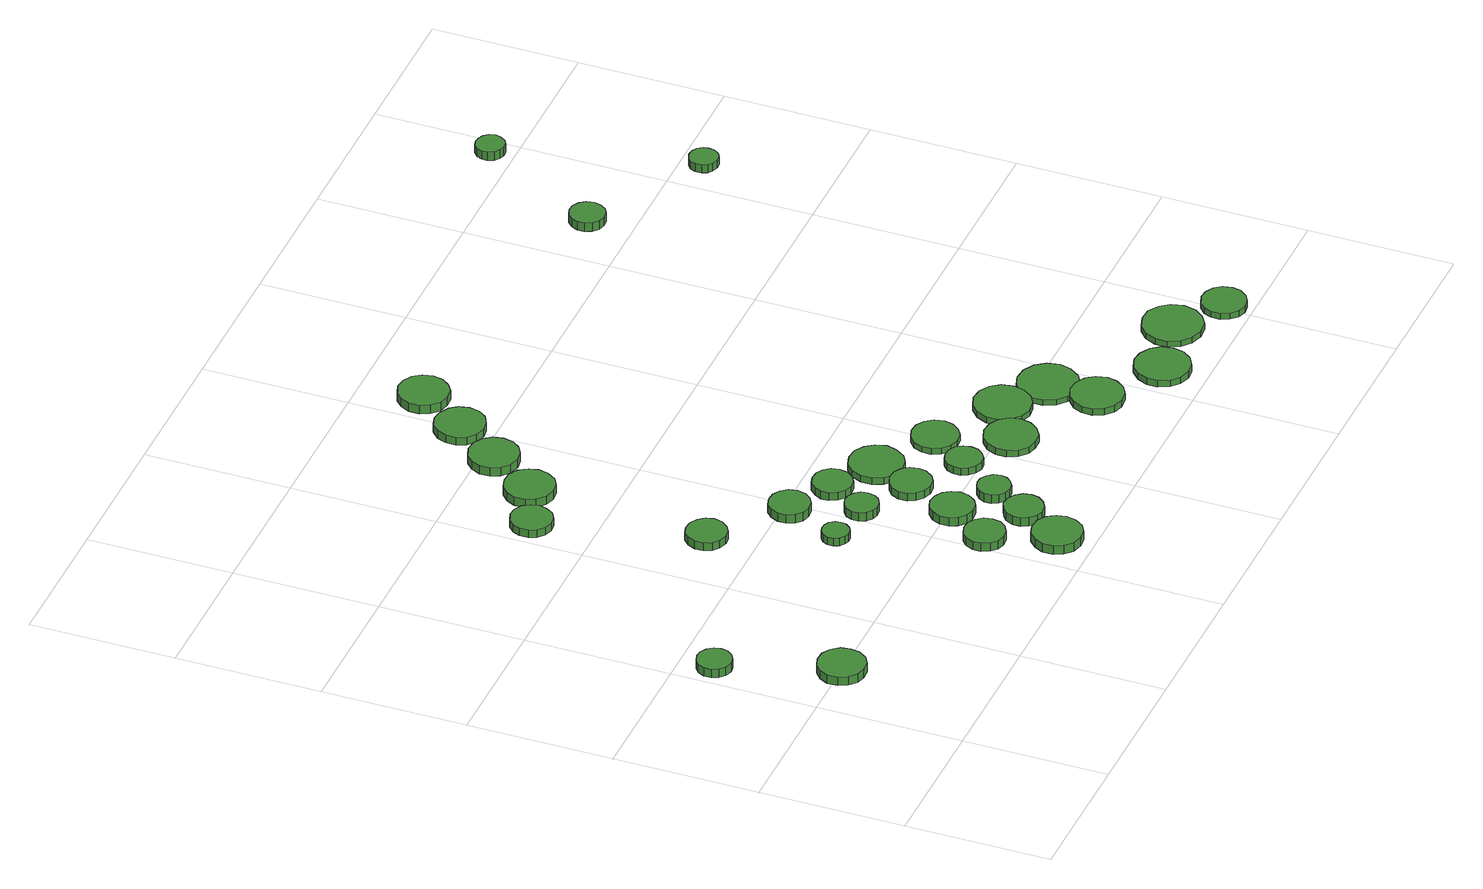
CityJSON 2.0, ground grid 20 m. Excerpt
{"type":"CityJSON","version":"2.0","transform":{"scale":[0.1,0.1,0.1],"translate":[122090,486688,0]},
"CityObjects":{
"tree1":{"type":"SolitaryVegetationObject","attributes":{"function":"something"},"geometry":[{"type":"MultiSurface","lod":"1","boundaries":[[[0,1,2,3,4,5,6,7,8,9,10,11,12,13,14]],[[15,16,17,18,19,20,21,22,23,24,25,26,27,28,29]],[[0,29,28,1]],[[1,28,27,2]],[[2,27,26,3]],[[3,26,25,4]],[[4,25,24,5]],[[5,24,23,6]],[[6,23,22,7]],[[7,22,21,8]],[[8,21,20,9]],[[9,20,19,10]],[[10,19,18,11]],[[11,18,17,12]],[[12,17,16,13]],[[13,16,15,14]],[[14,15,29,0]]]}]},
"tree2":{"type":"SolitaryVegetationObject","attributes":{"function":"something"},"geometry":[{"type":"MultiSurface","lod":"1","boundaries":[[[30,31,32,33,34,35,36,37,38,39,40,41,42,43,44]],[[45,46,47,48,49,50,51,52,53,54,55,56,57,58,59]],[[30,59,58,31]],[[31,58,57,32]],[[32,57,56,33]],[[33,56,55,34]],[[34,55,54,35]],[[35,54,53,36]],[[36,53,52,37]],[[37,52,51,38]],[[38,51,50,39]],[[39,50,49,40]],[[40,49,48,41]],[[41,48,47,42]],[[42,47,46,43]],[[43,46,45,44]],[[44,45,59,30]]]}]},
"tree3":{"type":"SolitaryVegetationObject","attributes":{"function":"something"},"geometry":[{"type":"MultiSurface","lod":"1","boundaries":[[[60,61,62,63,64,65,66,67,68,69,70,71,72,73,74]],[[75,76,77,78,79,80,81,82,83,84,85,86,87,88,89]],[[60,89,88,61]],[[61,88,87,62]],[[62,87,86,63]],[[63,86,85,64]],[[64,85,84,65]],[[65,84,83,66]],[[66,83,82,67]],[[67,82,81,68]],[[68,81,80,69]],[[69,80,79,70]],[[70,79,78,71]],[[71,78,77,72]],[[72,77,76,73]],[[73,76,75,74]],[[74,75,89,60]]]}]},
"tree4":{"type":"SolitaryVegetationObject","attributes":{"function":"something"},"geometry":[{"type":"MultiSurface","lod":"1","boundaries":[[[90,91,92,93,94,95,96,97,98,99,100,101,102,103,104]],[[105,106,107,108,109,110,111,112,113,114,115,116,117,118,119]],[[90,119,118,91]],[[91,118,117,92]],[[92,117,116,93]],[[93,116,115,94]],[[94,115,114,95]],[[95,114,113,96]],[[96,113,112,97]],[[97,112,111,98]],[[98,111,110,99]],[[99,110,109,100]],[[100,109,108,101]],[[101,108,107,102]],[[102,107,106,103]],[[103,106,105,104]],[[104,105,119,90]]]}]},
"tree5":{"type":"SolitaryVegetationObject","attributes":{"function":"something"},"geometry":[{"type":"MultiSurface","lod":"1","boundaries":[[[120,121,122,123,124,125,126,127,128,129,130,131,132,133,134]],[[135,136,137,138,139,140,141,142,143,144,145,146,147,148,149]],[[120,149,148,121]],[[121,148,147,122]],[[122,147,146,123]],[[123,146,145,124]],[[124,145,144,125]],[[125,144,143,126]],[[126,143,142,127]],[[127,142,141,128]],[[128,141,140,129]],[[129,140,139,130]],[[130,139,138,131]],[[131,138,137,132]],[[132,137,136,133]],[[133,136,135,134]],[[134,135,149,120]]]}]},
"tree6":{"type":"SolitaryVegetationObject","attributes":{"function":"something"},"geometry":[{"type":"MultiSurface","lod":"1","boundaries":[[[150,151,152,153,154,155,156,157,158,159,160,161,162,163,164]],[[165,166,167,168,169,170,171,172,173,174,175,176,177,178,179]],[[150,179,178,151]],[[151,178,177,152]],[[152,177,176,153]],[[153,176,175,154]],[[154,175,174,155]],[[155,174,173,156]],[[156,173,172,157]],[[157,172,171,158]],[[158,171,170,159]],[[159,170,169,160]],[[160,169,168,161]],[[161,168,167,162]],[[162,167,166,163]],[[163,166,165,164]],[[164,165,179,150]]]}]},
"tree7":{"type":"SolitaryVegetationObject","attributes":{"function":"something"},"geometry":[{"type":"MultiSurface","lod":"1","boundaries":[[[180,181,182,183,184,185,186,187,188,189,190,191,192,193,194]],[[195,196,197,198,199,200,201,202,203,204,205,206,207,208,209]],[[180,209,208,181]],[[181,208,207,182]],[[182,207,206,183]],[[183,206,205,184]],[[184,205,204,185]],[[185,204,203,186]],[[186,203,202,187]],[[187,202,201,188]],[[188,201,200,189]],[[189,200,199,190]],[[190,199,198,191]],[[191,198,197,192]],[[192,197,196,193]],[[193,196,195,194]],[[194,195,209,180]]]}]},
"tree8":{"type":"SolitaryVegetationObject","attributes":{"function":"something"},"geometry":[{"type":"MultiSurface","lod":"1","boundaries":[[[210,211,212,213,214,215,216,217,218,219,220,221,222,223,224]],[[225,226,227,228,229,230,231,232,233,234,235,236,237,238,239]],[[210,239,238,211]],[[211,238,237,212]],[[212,237,236,213]],[[213,236,235,214]],[[214,235,234,215]],[[215,234,233,216]],[[216,233,232,217]],[[217,232,231,218]],[[218,231,230,219]],[[219,230,229,220]],[[220,229,228,221]],[[221,228,227,222]],[[222,227,226,223]],[[223,226,225,224]],[[224,225,239,210]]]}]},
"tree9":{"type":"SolitaryVegetationObject","attributes":{"function":"something"},"geometry":[{"type":"MultiSurface","lod":"1","boundaries":[[[240,241,242,243,244,245,246,247,248,249,250,251,252,253,254]],[[255,256,257,258,259,260,261,262,263,264,265,266,267,268,269]],[[240,269,268,241]],[[241,268,267,242]],[[242,267,266,243]],[[243,266,265,244]],[[244,265,264,245]],[[245,264,263,246]],[[246,263,262,247]],[[247,262,261,248]],[[248,261,260,249]],[[249,260,259,250]],[[250,259,258,251]],[[251,258,257,252]],[[252,257,256,253]],[[253,256,255,254]],[[254,255,269,240]]]}]},
"tree10":{"type":"SolitaryVegetationObject","attributes":{"function":"something"},"geometry":[{"type":"MultiSurface","lod":"1","boundaries":[[[270,271,272,273,274,275,276,277,278,279,280,281,282,283,284]],[[285,286,287,288,289,290,291,292,293,294,295,296,297,298,299]],[[270,299,298,271]],[[271,298,297,272]],[[272,297,296,273]],[[273,296,295,274]],[[274,295,294,275]],[[275,294,293,276]],[[276,293,292,277]],[[277,292,291,278]],[[278,291,290,279]],[[279,290,289,280]],[[280,289,288,281]],[[281,288,287,282]],[[282,287,286,283]],[[283,286,285,284]],[[284,285,299,270]]]}]},
"tree11":{"type":"SolitaryVegetationObject","attributes":{"function":"something"},"geometry":[{"type":"MultiSurface","lod":"1","boundaries":[[[300,301,302,303,304,305,306,307,308,309,310,311,312,313,314]],[[315,316,317,318,319,320,321,322,323,324,325,326,327,328,329]],[[300,329,328,301]],[[301,328,327,302]],[[302,327,326,303]],[[303,326,325,304]],[[304,325,324,305]],[[305,324,323,306]],[[306,323,322,307]],[[307,322,321,308]],[[308,321,320,309]],[[309,320,319,310]],[[310,319,318,311]],[[311,318,317,312]],[[312,317,316,313]],[[313,316,315,314]],[[314,315,329,300]]]}]},
"tree12":{"type":"SolitaryVegetationObject","attributes":{"function":"something"},"geometry":[{"type":"MultiSurface","lod":"1","boundaries":[[[330,331,332,333,334,335,336,337,338,339,340,341,342,343,344]],[[345,346,347,348,349,350,351,352,353,354,355,356,357,358,359]],[[330,359,358,331]],[[331,358,357,332]],[[332,357,356,333]],[[333,356,355,334]],[[334,355,354,335]],[[335,354,353,336]],[[336,353,352,337]],[[337,352,351,338]],[[338,351,350,339]],[[339,350,349,340]],[[340,349,348,341]],[[341,348,347,342]],[[342,347,346,343]],[[343,346,345,344]],[[344,345,359,330]]]}]},
"tree13":{"type":"SolitaryVegetationObject","attributes":{"function":"something"},"geometry":[{"type":"MultiSurface","lod":"1","boundaries":[[[360,361,362,363,364,365,366,367,368,369,370,371,372,373,374]],[[375,376,377,378,379,380,381,382,383,384,385,386,387,388,389]],[[360,389,388,361]],[[361,388,387,362]],[[362,387,386,363]],[[363,386,385,364]],[[364,385,384,365]],[[365,384,383,366]],[[366,383,382,367]],[[367,382,381,368]],[[368,381,380,369]],[[369,380,379,370]],[[370,379,378,371]],[[371,378,377,372]],[[372,377,376,373]],[[373,376,375,374]],[[374,375,389,360]]]}]},
"tree14":{"type":"SolitaryVegetationObject","attributes":{"function":"something"},"geometry":[{"type":"MultiSurface","lod":"1","boundaries":[[[390,391,392,393,394,395,396,397,398,399,400,401,402,403,404]],[[405,406,407,408,409,410,411,412,413,414,415,416,417,418,419]],[[390,419,418,391]],[[391,418,417,392]],[[392,417,416,393]],[[393,416,415,394]],[[394,415,414,395]],[[395,414,413,396]],[[396,413,412,397]],[[397,412,411,398]],[[398,411,410,399]],[[399,410,409,400]],[[400,409,408,401]],[[401,408,407,402]],[[402,407,406,403]],[[403,406,405,404]],[[404,405,419,390]]]}]},
"tree15":{"type":"SolitaryVegetationObject","attributes":{"function":"something"},"geometry":[{"type":"MultiSurface","lod":"1","boundaries":[[[420,421,422,423,424,425,426,427,428,429,430,431,432,433,434]],[[435,436,437,438,439,440,441,442,443,444,445,446,447,448,449]],[[420,449,448,421]],[[421,448,447,422]],[[422,447,446,423]],[[423,446,445,424]],[[424,445,444,425]],[[425,444,443,426]],[[426,443,442,427]],[[427,442,441,428]],[[428,441,440,429]],[[429,440,439,430]],[[430,439,438,431]],[[431,438,437,432]],[[432,437,436,433]],[[433,436,435,434]],[[434,435,449,420]]]}]},
"tree16":{"type":"SolitaryVegetationObject","attributes":{"function":"something"},"geometry":[{"type":"MultiSurface","lod":"1","boundaries":[[[450,451,452,453,454,455,456,457,458,459,460,461,462,463,464]],[[465,466,467,468,469,470,471,472,473,474,475,476,477,478,479]],[[450,479,478,451]],[[451,478,477,452]],[[452,477,476,453]],[[453,476,475,454]],[[454,475,474,455]],[[455,474,473,456]],[[456,473,472,457]],[[457,472,471,458]],[[458,471,470,459]],[[459,470,469,460]],[[460,469,468,461]],[[461,468,467,462]],[[462,467,466,463]],[[463,466,465,464]],[[464,465,479,450]]]}]},
"tree17":{"type":"SolitaryVegetationObject","attributes":{"function":"something"},"geometry":[{"type":"MultiSurface","lod":"1","boundaries":[[[480,481,482,483,484,485,486,487,488,489,490,491,492,493,494]],[[495,496,497,498,499,500,501,502,503,504,505,506,507,508,509]],[[480,509,508,481]],[[481,508,507,482]],[[482,507,506,483]],[[483,506,505,484]],[[484,505,504,485]],[[485,504,503,486]],[[486,503,502,487]],[[487,502,501,488]],[[488,501,500,489]],[[489,500,499,490]],[[490,499,498,491]],[[491,498,497,492]],[[492,497,496,493]],[[493,496,495,494]],[[494,495,509,480]]]}]},
"tree18":{"type":"SolitaryVegetationObject","attributes":{"function":"something"},"geometry":[{"type":"MultiSurface","lod":"1","boundaries":[[[510,511,512,513,514,515,516,517,518,519,520,521,522,523,524]],[[525,526,527,528,529,530,531,532,533,534,535,536,537,538,539]],[[510,539,538,511]],[[511,538,537,512]],[[512,537,536,513]],[[513,536,535,514]],[[514,535,534,515]],[[515,534,533,516]],[[516,533,532,517]],[[517,532,531,518]],[[518,531,530,519]],[[519,530,529,520]],[[520,529,528,521]],[[521,528,527,522]],[[522,527,526,523]],[[523,526,525,524]],[[524,525,539,510]]]}]},
"tree19":{"type":"SolitaryVegetationObject","attributes":{"function":"something"},"geometry":[{"type":"MultiSurface","lod":"1","boundaries":[[[540,541,542,543,544,545,546,547,548,549,550,551,552,553,554]],[[555,556,557,558,559,560,561,562,563,564,565,566,567,568,569]],[[540,569,568,541]],[[541,568,567,542]],[[542,567,566,543]],[[543,566,565,544]],[[544,565,564,545]],[[545,564,563,546]],[[546,563,562,547]],[[547,562,561,548]],[[548,561,560,549]],[[549,560,559,550]],[[550,559,558,551]],[[551,558,557,552]],[[552,557,556,553]],[[553,556,555,554]],[[554,555,569,540]]]}]},
"tree20":{"type":"SolitaryVegetationObject","attributes":{"function":"something"},"geometry":[{"type":"MultiSurface","lod":"1","boundaries":[[[570,571,572,573,574,575,576,577,578,579,580,581,582,583,584]],[[585,586,587,588,589,590,591,592,593,594,595,596,597,598,599]],[[570,599,598,571]],[[571,598,597,572]],[[572,597,596,573]],[[573,596,595,574]],[[574,595,594,575]],[[575,594,593,576]],[[576,593,592,577]],[[577,592,591,578]],[[578,591,590,579]],[[579,590,589,580]],[[580,589,588,581]],[[581,588,587,582]],[[582,587,586,583]],[[583,586,585,584]],[[584,585,599,570]]]}]},
"tree21":{"type":"SolitaryVegetationObject","attributes":{"function":"something"},"geometry":[{"type":"MultiSurface","lod":"1","boundaries":[[[600,601,602,603,604,605,606,607,608,609,610,611,612,613,614]],[[615,616,617,618,619,620,621,622,623,624,625,626,627,628,629]],[[600,629,628,601]],[[601,628,627,602]],[[602,627,626,603]],[[603,626,625,604]],[[604,625,624,605]],[[605,624,623,606]],[[606,623,622,607]],[[607,622,621,608]],[[608,621,620,609]],[[609,620,619,610]],[[610,619,618,611]],[[611,618,617,612]],[[612,617,616,613]],[[613,616,615,614]],[[614,615,629,600]]]}]},
"tree22":{"type":"SolitaryVegetationObject","attributes":{"function":"something"},"geometry":[{"type":"MultiSurface","lod":"1","boundaries":[[[630,631,632,633,634,635,636,637,638,639,640,641,642,643,644]],[[645,646,647,648,649,650,651,652,653,654,655,656,657,658,659]],[[630,659,658,631]],[[631,658,657,632]],[[632,657,656,633]],[[633,656,655,634]],[[634,655,654,635]],[[635,654,653,636]],[[636,653,652,637]],[[637,652,651,638]],[[638,651,650,639]],[[639,650,649,640]],[[640,649,648,641]],[[641,648,647,642]],[[642,647,646,643]],[[643,646,645,644]],[[644,645,659,630]]]}]},
"tree23":{"type":"SolitaryVegetationObject","attributes":{"function":"something"},"geometry":[{"type":"MultiSurface","lod":"1","boundaries":[[[660,661,662,663,664,665,666,667,668,669,670,671,672,673,674]],[[675,676,677,678,679,680,681,682,683,684,685,686,687,688,689]],[[660,689,688,661]],[[661,688,687,662]],[[662,687,686,663]],[[663,686,685,664]],[[664,685,684,665]],[[665,684,683,666]],[[666,683,682,667]],[[667,682,681,668]],[[668,681,680,669]],[[669,680,679,670]],[[670,679,678,671]],[[671,678,677,672]],[[672,677,676,673]],[[673,676,675,674]],[[674,675,689,660]]]}]},
"tree24":{"type":"SolitaryVegetationObject","attributes":{"function":"something"},"geometry":[{"type":"MultiSurface","lod":"1","boundaries":[[[690,691,692,693,694,695,696,697,698,699,700,701,702,703,704]],[[705,706,707,708,709,710,711,712,713,714,715,716,717,718,719]],[[690,719,718,691]],[[691,718,717,692]],[[692,717,716,693]],[[693,716,715,694]],[[694,715,714,695]],[[695,714,713,696]],[[696,713,712,697]],[[697,712,711,698]],[[698,711,710,699]],[[699,710,709,700]],[[700,709,708,701]],[[701,708,707,702]],[[702,707,706,703]],[[703,706,705,704]],[[704,705,719,690]]]}]},
"tree25":{"type":"SolitaryVegetationObject","attributes":{"function":"something"},"geometry":[{"type":"MultiSurface","lod":"1","boundaries":[[[720,721,722,723,724,725,726,727,728,729,730,731,732,733,734]],[[735,736,737,738,739,740,741,742,743,744,745,746,747,748,749]],[[720,749,748,721]],[[721,748,747,722]],[[722,747,746,723]],[[723,746,745,724]],[[724,745,744,725]],[[725,744,743,726]],[[726,743,742,727]],[[727,742,741,728]],[[728,741,740,729]],[[729,740,739,730]],[[730,739,738,731]],[[731,738,737,732]],[[732,737,736,733]],[[733,736,735,734]],[[734,735,749,720]]]}]},
"tree26":{"type":"SolitaryVegetationObject","attributes":{"function":"something"},"geometry":[{"type":"MultiSurface","lod":"1","boundaries":[[[750,751,752,753,754,755,756,757,758,759,760,761,762,763,764]],[[765,766,767,768,769,770,771,772,773,774,775,776,777,778,779]],[[750,779,778,751]],[[751,778,777,752]],[[752,777,776,753]],[[753,776,775,754]],[[754,775,774,755]],[[755,774,773,756]],[[756,773,772,757]],[[757,772,771,758]],[[758,771,770,759]],[[759,770,769,760]],[[760,769,768,761]],[[761,768,767,762]],[[762,767,766,763]],[[763,766,765,764]],[[764,765,779,750]]]}]},
"tree27":{"type":"SolitaryVegetationObject","attributes":{"function":"something"},"geometry":[{"type":"MultiSurface","lod":"1","boundaries":[[[780,781,782,783,784,785,786,787,788,789,790,791,792,793,794]],[[795,796,797,798,799,800,801,802,803,804,805,806,807,808,809]],[[780,809,808,781]],[[781,808,807,782]],[[782,807,806,783]],[[783,806,805,784]],[[784,805,804,785]],[[785,804,803,786]],[[786,803,802,787]],[[787,802,801,788]],[[788,801,800,789]],[[789,800,799,790]],[[790,799,798,791]],[[791,798,797,792]],[[792,797,796,793]],[[793,796,795,794]],[[794,795,809,780]]]}]},
"tree28":{"type":"SolitaryVegetationObject","attributes":{"function":"something"},"geometry":[{"type":"MultiSurface","lod":"1","boundaries":[[[810,811,812,813,814,815,816,817,818,819,820,821,822,823,824]],[[825,826,827,828,829,830,831,832,833,834,835,836,837,838,839]],[[810,839,838,811]],[[811,838,837,812]],[[812,837,836,813]],[[813,836,835,814]],[[814,835,834,815]],[[815,834,833,816]],[[816,833,832,817]],[[817,832,831,818]],[[818,831,830,819]],[[819,830,829,820]],[[820,829,828,821]],[[821,828,827,822]],[[822,827,826,823]],[[823,826,825,824]],[[824,825,839,810]]]}]},
"tree29":{"type":"SolitaryVegetationObject","attributes":{"function":"something"},"geometry":[{"type":"MultiSurface","lod":"1","boundaries":[[[840,841,842,843,844,845,846,847,848,849,850,851,852,853,854]],[[855,856,857,858,859,860,861,862,863,864,865,866,867,868,869]],[[840,869,868,841]],[[841,868,867,842]],[[842,867,866,843]],[[843,866,865,844]],[[844,865,864,845]],[[845,864,863,846]],[[846,863,862,847]],[[847,862,861,848]],[[848,861,860,849]],[[849,860,859,850]],[[850,859,858,851]],[[851,858,857,852]],[[852,857,856,853]],[[853,856,855,854]],[[854,855,869,840]]]}]},
"tree30":{"type":"SolitaryVegetationObject","attributes":{"function":"something"},"geometry":[{"type":"MultiSurface","lod":"1","boundaries":[[[870,871,872,873,874,875,876,877,878,879,880,881,882,883,884]],[[885,886,887,888,889,890,891,892,893,894,895,896,897,898,899]],[[870,899,898,871]],[[871,898,897,872]],[[872,897,896,873]],[[873,896,895,874]],[[874,895,894,875]],[[875,894,893,876]],[[876,893,892,877]],[[877,892,891,878]],[[878,891,890,879]],[[879,890,889,880]],[[880,889,888,881]],[[881,888,887,882]],[[882,887,886,883]],[[883,886,885,884]],[[884,885,899,870]]]}]},
"tree31":{"type":"SolitaryVegetationObject","attributes":{"function":"something"},"geometry":[{"type":"MultiSurface","lod":"1","boundaries":[[[900,901,902,903,904,905,906,907,908,909,910,911,912,913,914]],[[915,916,917,918,919,920,921,922,923,924,925,926,927,928,929]],[[900,929,928,901]],[[901,928,927,902]],[[902,927,926,903]],[[903,926,925,904]],[[904,925,924,905]],[[905,924,923,906]],[[906,923,922,907]],[[907,922,921,908]],[[908,921,920,909]],[[909,920,919,910]],[[910,919,918,911]],[[911,918,917,912]],[[912,917,916,913]],[[913,916,915,914]],[[914,915,929,900]]]}]}
},
"vertices":[
[54,352,17],[52,361,17],[46,369,17],[37,374,17],[28,375,17],[18,372,17],[11,366,17],[7,357,17],[7,347,17],[11,338,17],[18,331,17],[28,328,17],[37,329,17],[46,334,17],[52,342,17],[52,342,4],[46,334,4],[37,329,4],[28,328,4],[18,331,4],[11,338,4],[7,347,4],[7,357,4],[11,366,4],[18,372,4],[28,375,4],[37,374,4],[46,369,4],[52,361,4],[54,352,4],
[115,198,16],[113,211,16],[105,222,16],[93,229,16],[79,230,16],[67,226,16],[57,217,16],[51,205,16],[51,191,16],[57,179,16],[67,170,16],[79,166,16],[93,167,16],[105,174,16],[113,185,16],[113,185,3],[105,174,3],[93,167,3],[79,166,3],[67,170,3],[57,179,3],[51,191,3],[51,205,3],[57,217,3],[67,226,3],[79,230,3],[93,229,3],[105,222,3],[113,211,3],[115,198,3],
[315,464,17],[312,475,17],[305,484,17],[295,490,17],[284,491,17],[273,488,17],[265,480,17],[260,469,17],[260,458,17],[265,447,17],[273,440,17],[284,436,17],[295,437,17],[305,443,17],[312,452,17],[312,452,5],[305,443,5],[295,437,5],[284,436,5],[273,440,5],[265,447,5],[260,458,5],[260,469,5],[265,480,5],[273,488,5],[284,491,5],[295,490,5],[305,484,5],[312,475,5],[315,464,5],
[260,682,17],[257,693,17],[251,703,17],[240,709,17],[229,710,17],[218,706,17],[209,698,17],[205,688,17],[205,676,17],[209,666,17],[218,658,17],[229,654,17],[240,655,17],[251,661,17],[257,671,17],[257,671,5],[251,661,5],[240,655,5],[229,654,5],[218,658,5],[209,666,5],[205,676,5],[205,688,5],[209,698,5],[218,706,5],[229,710,5],[240,709,5],[251,703,5],[257,693,5],[260,682,5],
[368,312,16],[367,319,16],[362,326,16],[356,329,16],[348,330,16],[341,328,16],[335,323,16],[332,316,16],[332,308,16],[335,301,16],[341,296,16],[348,293,16],[356,294,16],[362,298,16],[367,304,16],[367,304,4],[362,298,4],[356,294,4],[348,293,4],[341,296,4],[335,301,4],[332,308,4],[332,316,4],[335,323,4],[341,328,4],[348,330,4],[356,329,4],[362,326,4],[367,319,4],[368,312,4],
[446,134,16],[444,146,16],[437,155,16],[427,161,16],[415,162,16],[404,158,16],[396,151,16],[391,140,16],[391,129,16],[396,118,16],[404,110,16],[415,107,16],[427,108,16],[437,114,16],[444,123,16],[444,123,3],[437,114,3],[427,108,3],[415,107,3],[404,110,3],[396,118,3],[391,129,3],[391,140,3],[396,151,3],[404,158,3],[415,162,3],[427,161,3],[437,155,3],[444,146,3],[446,134,3],
[486,49,16],[483,62,16],[475,74,16],[463,81,16],[449,82,16],[435,78,16],[425,68,16],[419,56,16],[419,41,16],[425,29,16],[435,19,16],[449,15,16],[463,16,16],[475,23,16],[483,35,16],[483,35,3],[475,23,3],[463,16,3],[449,15,3],[435,19,3],[425,29,3],[419,41,3],[419,56,3],[425,68,3],[435,78,3],[449,82,3],[463,81,3],[475,74,3],[483,62,3],[486,49,3],
[415,389,14],[413,401,14],[406,410,14],[396,416,14],[384,417,14],[373,414,14],[365,406,14],[360,395,14],[360,384,14],[365,373,14],[373,365,14],[384,362,14],[396,363,14],[406,369,14],[413,378,14],[413,378,1],[406,369,1],[396,363,1],[384,362,1],[373,365,1],[365,373,1],[360,384,1],[360,395,1],[365,406,1],[373,414,1],[384,417,1],[396,416,1],[406,410,1],[413,401,1],[415,389,1],
[442,304,15],[440,313,15],[435,320,15],[426,325,15],[417,326,15],[408,323,15],[401,317,15],[397,308,15],[397,299,15],[401,290,15],[408,284,15],[417,281,15],[426,282,15],[435,287,15],[440,294,15],[440,294,2],[435,287,2],[426,282,2],[417,281,2],[408,284,2],[401,290,2],[397,299,2],[397,308,2],[401,317,2],[408,323,2],[417,326,2],[426,325,2],[435,320,2],[440,313,2],[442,304,2],
[331,711,18],[328,724,18],[320,736,18],[308,743,18],[294,744,18],[280,740,18],[270,730,18],[264,718,18],[264,703,18],[270,691,18],[280,681,18],[294,677,18],[308,678,18],[320,685,18],[328,697,18],[328,697,5],[320,685,5],[308,678,5],[294,677,5],[280,681,5],[270,691,5],[264,703,5],[264,718,5],[270,730,5],[280,740,5],[294,744,5],[308,743,5],[320,736,5],[328,724,5],[331,711,5],
[487,194,15],[484,206,15],[477,216,15],[467,222,15],[454,224,15],[443,220,15],[434,212,15],[429,200,15],[429,188,15],[434,177,15],[443,169,15],[454,165,15],[467,166,15],[477,172,15],[484,182,15],[484,182,2],[477,172,2],[467,166,2],[454,165,2],[443,169,2],[434,177,2],[429,188,2],[429,200,2],[434,212,2],[443,220,2],[454,224,2],[467,222,2],[477,216,2],[484,206,2],[487,194,2],
[515,108,15],[513,119,15],[506,128,15],[496,134,15],[485,135,15],[475,131,15],[467,124,15],[462,114,15],[462,103,15],[467,93,15],[475,85,15],[485,82,15],[496,83,15],[506,89,15],[513,98,15],[513,98,2],[506,89,2],[496,83,2],[485,82,2],[475,85,2],[467,93,2],[462,103,2],[462,114,2],[467,124,2],[475,131,2],[485,135,2],[496,134,2],[506,128,2],[513,119,2],[515,108,2],
[479,357,13],[477,368,13],[470,377,13],[461,382,13],[450,383,13],[439,380,13],[431,372,13],[426,362,13],[426,351,13],[431,341,13],[439,334,13],[450,330,13],[461,331,13],[470,337,13],[477,346,13],[477,346,1],[470,337,1],[461,331,1],[450,330,1],[439,334,1],[431,341,1],[426,351,1],[426,362,1],[431,372,1],[439,380,1],[450,383,1],[461,382,1],[470,377,1],[477,368,1],[479,357,1],
[540,160,15],[538,170,15],[532,177,15],[524,182,15],[515,183,15],[506,180,15],[499,174,15],[495,165,15],[495,156,15],[499,147,15],[506,141,15],[515,138,15],[524,139,15],[532,144,15],[538,151,15],[538,151,2],[532,144,2],[524,139,2],[515,138,2],[506,141,2],[499,147,2],[495,156,2],[495,165,2],[499,174,2],[506,180,2],[515,183,2],[524,182,2],[532,177,2],[538,170,2],[540,160,2],
[518,264,13],[516,276,13],[509,285,13],[499,291,13],[487,292,13],[476,288,13],[467,281,13],[462,270,13],[462,258,13],[467,248,13],[476,240,13],[487,236,13],[499,237,13],[509,243,13],[516,253,13],[516,253,1],[509,243,1],[499,237,1],[487,236,1],[476,240,1],[467,248,1],[462,258,1],[462,270,1],[467,281,1],[476,288,1],[487,292,1],[499,291,1],[509,285,1],[516,276,1],[518,264,1],
[376,777,20],[373,791,20],[365,802,20],[353,809,20],[339,811,20],[325,806,20],[315,797,20],[309,784,20],[309,770,20],[315,757,20],[325,748,20],[339,743,20],[353,745,20],[365,752,20],[373,763,20],[373,763,7],[365,752,7],[353,745,7],[339,743,7],[325,748,7],[315,757,7],[309,770,7],[309,784,7],[315,797,7],[325,806,7],[339,811,7],[353,809,7],[365,802,7],[373,791,7],[376,777,7],
[552,321,11],[548,336,11],[539,348,11],[526,356,11],[511,357,11],[496,353,11],[485,342,11],[479,328,11],[479,313,11],[485,299,11],[496,289,11],[511,284,11],[526,286,11],[539,293,11],[548,306,11],[548,306,1],[539,293,1],[526,286,1],[511,284,1],[496,289,1],[485,299,1],[479,313,1],[479,328,1],[485,342,1],[496,353,1],[511,357,1],[526,356,1],[539,348,1],[548,336,1],[552,321,1],
[588,220,12],[586,230,12],[580,239,12],[571,244,12],[561,245,12],[551,242,12],[543,235,12],[539,225,12],[539,215,12],[543,206,12],[551,199,12],[561,195,12],[571,196,12],[580,202,12],[586,210,12],[586,210,1],[580,202,1],[571,196,1],[561,195,1],[551,199,1],[543,206,1],[539,215,1],[539,225,1],[543,235,1],[551,242,1],[561,245,1],[571,244,1],[580,239,1],[586,230,1],[588,220,1],
[421,841,21],[418,855,21],[410,866,21],[397,873,21],[383,875,21],[370,871,21],[359,861,21],[354,848,21],[354,834,21],[359,821,21],[370,812,21],[383,807,21],[397,809,21],[410,816,21],[418,827,21],[418,827,9],[410,816,9],[397,809,9],[383,807,9],[370,812,9],[359,821,9],[354,834,9],[354,848,9],[359,861,9],[370,871,9],[383,875,9],[397,873,9],[410,866,9],[418,855,9],[421,841,9],
[631,273,10],[628,286,10],[620,297,10],[609,304,10],[596,305,10],[583,301,10],[573,292,10],[568,280,10],[568,267,10],[573,255,10],[583,246,10],[596,242,10],[609,243,10],[620,250,10],[628,261,10],[628,261,1],[620,250,1],[609,243,1],[596,242,1],[583,246,1],[573,255,1],[568,267,1],[568,280,1],[573,292,1],[583,301,1],[596,305,1],[609,304,1],[620,297,1],[628,286,1],[631,273,1],
[669,183,11],[666,198,11],[657,210,11],[644,217,11],[629,219,11],[615,214,11],[604,204,11],[598,190,11],[598,176,11],[604,162,11],[615,152,11],[629,148,11],[644,149,11],[657,157,11],[666,169,11],[666,169,1],[657,157,1],[644,149,1],[629,148,1],[615,152,1],[604,162,1],[598,176,1],[598,190,1],[604,204,1],[615,214,1],[629,219,1],[644,217,1],[657,210,1],[666,198,1],[669,183,1],
[466,909,23],[463,923,23],[455,934,23],[443,941,23],[429,943,23],[415,938,23],[405,929,23],[399,916,23],[399,902,23],[405,889,23],[415,879,23],[429,875,23],[443,876,23],[455,884,23],[463,895,23],[463,895,10],[455,884,10],[443,876,10],[429,875,10],[415,879,10],[405,889,10],[399,902,10],[399,916,10],[405,929,10],[415,938,10],[429,943,10],[443,941,10],[455,934,10],[463,923,10],[466,909,10],
[734,219,10],[731,235,10],[722,248,10],[708,256,10],[692,258,10],[677,253,10],[665,242,10],[658,227,10],[658,211,10],[665,197,10],[677,186,10],[692,181,10],[708,183,10],[722,191,10],[731,204,10],[731,204,1],[722,191,1],[708,183,1],[692,181,1],[677,186,1],[665,197,1],[658,211,1],[658,227,1],[665,242,1],[677,253,1],[692,258,1],[708,256,1],[722,248,1],[731,235,1],[734,219,1],
[794,114,11],[791,129,11],[782,141,11],[769,148,11],[754,150,11],[740,145,11],[729,135,11],[723,122,11],[723,107,11],[729,93,11],[740,83,11],[754,79,11],[769,80,11],[782,88,11],[791,100,11],[791,100,1],[782,88,1],[769,80,1],[754,79,1],[740,83,1],[729,93,1],[723,107,1],[723,122,1],[729,135,1],[740,145,1],[754,150,1],[769,148,1],[782,141,1],[791,129,1],[794,114,1],
[801,182,9],[797,199,9],[787,213,9],[772,221,9],[755,223,9],[739,218,9],[727,206,9],[720,191,9],[720,174,9],[727,158,9],[739,147,9],[755,141,9],[772,143,9],[787,152,9],[797,166,9],[797,166,1],[787,152,1],[772,143,1],[755,141,1],[739,147,1],[727,158,1],[720,174,1],[720,191,1],[727,206,1],[739,218,1],[755,223,1],[772,221,1],[787,213,1],[797,199,1],[801,182,1],
[886,60,10],[883,76,10],[874,88,10],[860,96,10],[845,98,10],[830,93,10],[819,82,10],[812,68,10],[812,53,10],[819,38,10],[830,28,10],[845,23,10],[860,25,10],[874,33,10],[883,45,10],[883,45,0],[874,33,0],[860,25,0],[845,23,0],[830,28,0],[819,38,0],[812,53,0],[812,68,0],[819,82,0],[830,93,0],[845,98,0],[860,96,0],[874,88,0],[883,76,0],[886,60,0],
[979,82,9],[975,99,9],[965,112,9],[951,121,9],[934,122,9],[918,117,9],[905,106,9],[898,90,9],[898,74,9],[905,58,9],[918,47,9],[934,42,9],[951,43,9],[965,52,9],[975,65,9],[975,65,0],[965,52,0],[951,43,0],[934,42,0],[918,47,0],[905,58,0],[898,74,0],[898,90,0],[905,106,0],[918,117,0],[934,122,0],[951,121,0],[965,112,0],[975,99,0],[979,82,0],
[1038,39,9],[1036,52,9],[1028,62,9],[1017,68,9],[1005,69,9],[993,65,9],[984,57,9],[979,46,9],[979,33,9],[984,22,9],[993,13,9],[1005,9,9],[1017,11,9],[1028,17,9],[1036,27,9],[1036,27,0],[1028,17,0],[1017,11,0],[1005,9,0],[993,13,0],[984,22,0],[979,33,0],[979,46,0],[984,57,0],[993,65,0],[1005,69,0],[1017,68,0],[1028,62,0],[1036,52,0],[1038,39,0],
[893,857,24],[891,867,24],[885,875,24],[877,880,24],[867,881,24],[857,878,24],[850,871,24],[846,862,24],[846,852,24],[850,843,24],[857,836,24],[867,833,24],[877,834,24],[885,839,24],[891,847,24],[891,847,11],[885,839,11],[877,834,11],[867,833,11],[857,836,11],[850,843,11],[846,852,11],[846,862,11],[850,871,11],[857,878,11],[867,881,11],[877,880,11],[885,875,11],[891,867,11],[893,857,11],
[1058,765,23],[1057,772,23],[1052,779,23],[1045,783,23],[1037,784,23],[1029,781,23],[1023,776,23],[1020,769,23],[1020,760,23],[1023,753,23],[1029,748,23],[1037,745,23],[1045,746,23],[1052,750,23],[1057,757,23],[1057,757,11],[1052,750,11],[1045,746,11],[1037,745,11],[1029,748,11],[1023,753,11],[1020,760,11],[1020,769,11],[1023,776,11],[1029,781,11],[1037,784,11],[1045,783,11],[1052,779,11],[1057,772,11],[1058,765,11],
[984,1028,24],[982,1036,24],[977,1042,24],[970,1046,24],[962,1047,24],[955,1045,24],[948,1039,24],[945,1032,24],[945,1024,24],[948,1016,24],[955,1011,24],[962,1008,24],[970,1009,24],[977,1013,24],[982,1020,24],[982,1020,11],[977,1013,11],[970,1009,11],[962,1008,11],[955,1011,11],[948,1016,11],[945,1024,11],[945,1032,11],[948,1039,11],[955,1045,11],[962,1047,11],[970,1046,11],[977,1042,11],[982,1036,11],[984,1028,11]
]}
